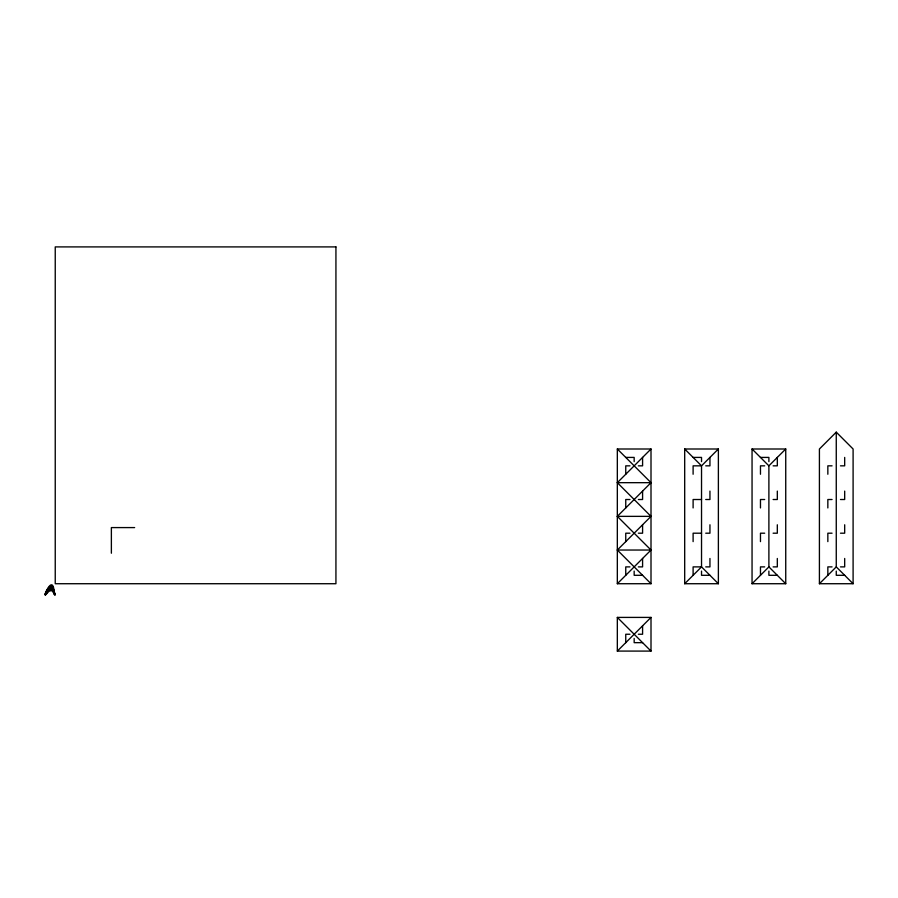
<?xml version="1.0" encoding="UTF-8"?>
<svg xmlns="http://www.w3.org/2000/svg" width="898" height="898" viewBox="0 0 898 898"><rect width="100%" height="100%" fill="white"/><g stroke="black" fill="none" stroke-linecap="round" stroke-linejoin="round"><path stroke-width="1.35" d="M44.9 594.689C47.044 588.257 53.016 577.942 54.127 591.311A40.533 40.533 0 0 0 55.339 594.689M45.08 594.689C45.596 590.906 52.656 580.411 53.431 589.694A44.002 44.002 0 0 0 54.688 593.511L55.16 594.689M45.259 594.689C46.808 589.683 53.173 582.084 53.97 592.063A35.673 35.673 0 0 0 54.98 594.689M45.439 594.689C46.079 590.199 53.521 584.609 53.869 592.287A42.778 42.778 0 0 0 54.8 594.689M45.618 594.689L47.976 591.086L50.602 589.526A4.142 4.142 0 0 1 51.534 589.425L52.634 589.919L53.498 592.006A43.463 43.463 0 0 0 54.621 594.689M45.798 594.689L48.851 591.322A4.928 4.928 0 0 1 50.277 590.817L52.342 590.817L53.352 592.512A33.54 33.54 0 0 0 54.093 594.038L54.441 594.689M651.005 583.722L617.33 550.036L651.005 516.361L617.33 482.675L651.005 449L617.33 449L617.33 583.722L651.005 583.722L651.005 449M617.33 583.722L651.005 550.036L617.33 516.361L651.005 482.675L617.33 449M718.378 449L701.529 465.838L701.529 566.885L684.691 583.722L718.378 583.722L718.378 449L684.691 449L684.691 583.722M752.053 583.722L768.89 566.885L768.89 465.838L785.739 449L752.053 449L752.053 583.722L785.739 583.722L785.739 449M617.33 651.084L651.005 617.409L617.33 617.409L617.33 651.084L651.005 651.095L651.005 617.409M836.263 432.151L819.414 449L819.414 583.722L853.1 583.722L853.1 449L836.263 432.151L836.263 566.885L819.414 583.722M625.749 457.419L634.168 457.419L634.168 461.628M693.11 457.419L701.529 457.419L701.529 461.628M760.471 457.419L768.89 457.419L768.89 461.628M629.958 465.838L625.749 465.838L625.749 474.256M638.377 465.838L642.586 465.838L642.586 457.419M705.738 465.838L709.948 465.838L709.948 457.419M764.681 465.838L760.471 465.838L760.471 474.256M773.111 465.838L777.32 465.838L777.32 457.419M832.053 465.838L827.844 465.838L827.844 474.256M840.472 465.838L844.681 465.838L844.681 457.419M617.33 482.675L651.005 482.675M629.958 499.513L625.749 499.513L625.749 507.942M638.377 499.513L642.586 499.513L642.586 491.094M701.529 499.513L693.11 499.513L693.11 507.942M705.738 499.513L709.948 499.513L709.948 491.094M764.681 499.513L760.471 499.513L760.471 507.942M773.111 499.513L777.32 499.513L777.32 491.094M832.053 499.513L827.844 499.513L827.844 507.942M840.472 499.513L844.681 499.513L844.681 491.094M617.33 516.361L651.005 516.361M134.633 527.586L111.374 527.586L111.374 553.224M629.958 533.199L625.749 533.199L625.749 541.617M638.377 533.199L642.586 533.199L642.586 524.78M701.529 533.199L693.11 533.199L693.11 541.617M705.738 533.199L709.948 533.199L709.948 524.78M764.681 533.199L760.471 533.199L760.471 541.617M773.111 533.199L777.32 533.199L777.32 524.78M832.053 533.199L827.844 533.199L827.844 541.617M840.472 533.199L844.681 533.199L844.681 524.78M617.33 550.036L651.005 550.036M629.958 566.885L625.749 566.885L625.749 575.304M638.377 566.885L642.586 566.885L642.586 558.466M705.738 566.885L709.948 566.885L709.948 558.466M764.681 566.885L760.471 566.885L760.471 575.304M773.111 566.885L777.32 566.885L777.32 558.466M832.053 566.885L827.844 566.885L827.844 575.304M840.472 566.885L844.681 566.885L844.681 558.466M642.586 575.304L634.168 575.304L634.168 571.094M709.948 575.304L701.529 575.304L701.529 571.094M777.32 575.304L768.89 575.304L768.89 571.094M844.681 575.304L836.263 575.304L836.263 571.094M629.958 634.246L625.749 634.246L625.749 642.665M638.377 634.246L642.586 634.246L642.586 625.827M642.586 642.665L634.168 642.665L634.168 638.456M752.053 449L768.89 465.838M836.263 566.885L853.1 583.722M684.691 449L701.529 465.838L693.11 465.838L693.11 474.256M768.89 566.885L785.739 583.722M718.378 583.722L701.529 566.885L693.11 566.885L693.11 575.304M617.33 617.409L651.005 651.084M335.931 246.905L55.238 246.905L55.238 583.722L335.931 583.722L335.931 246.905"/></g></svg>
